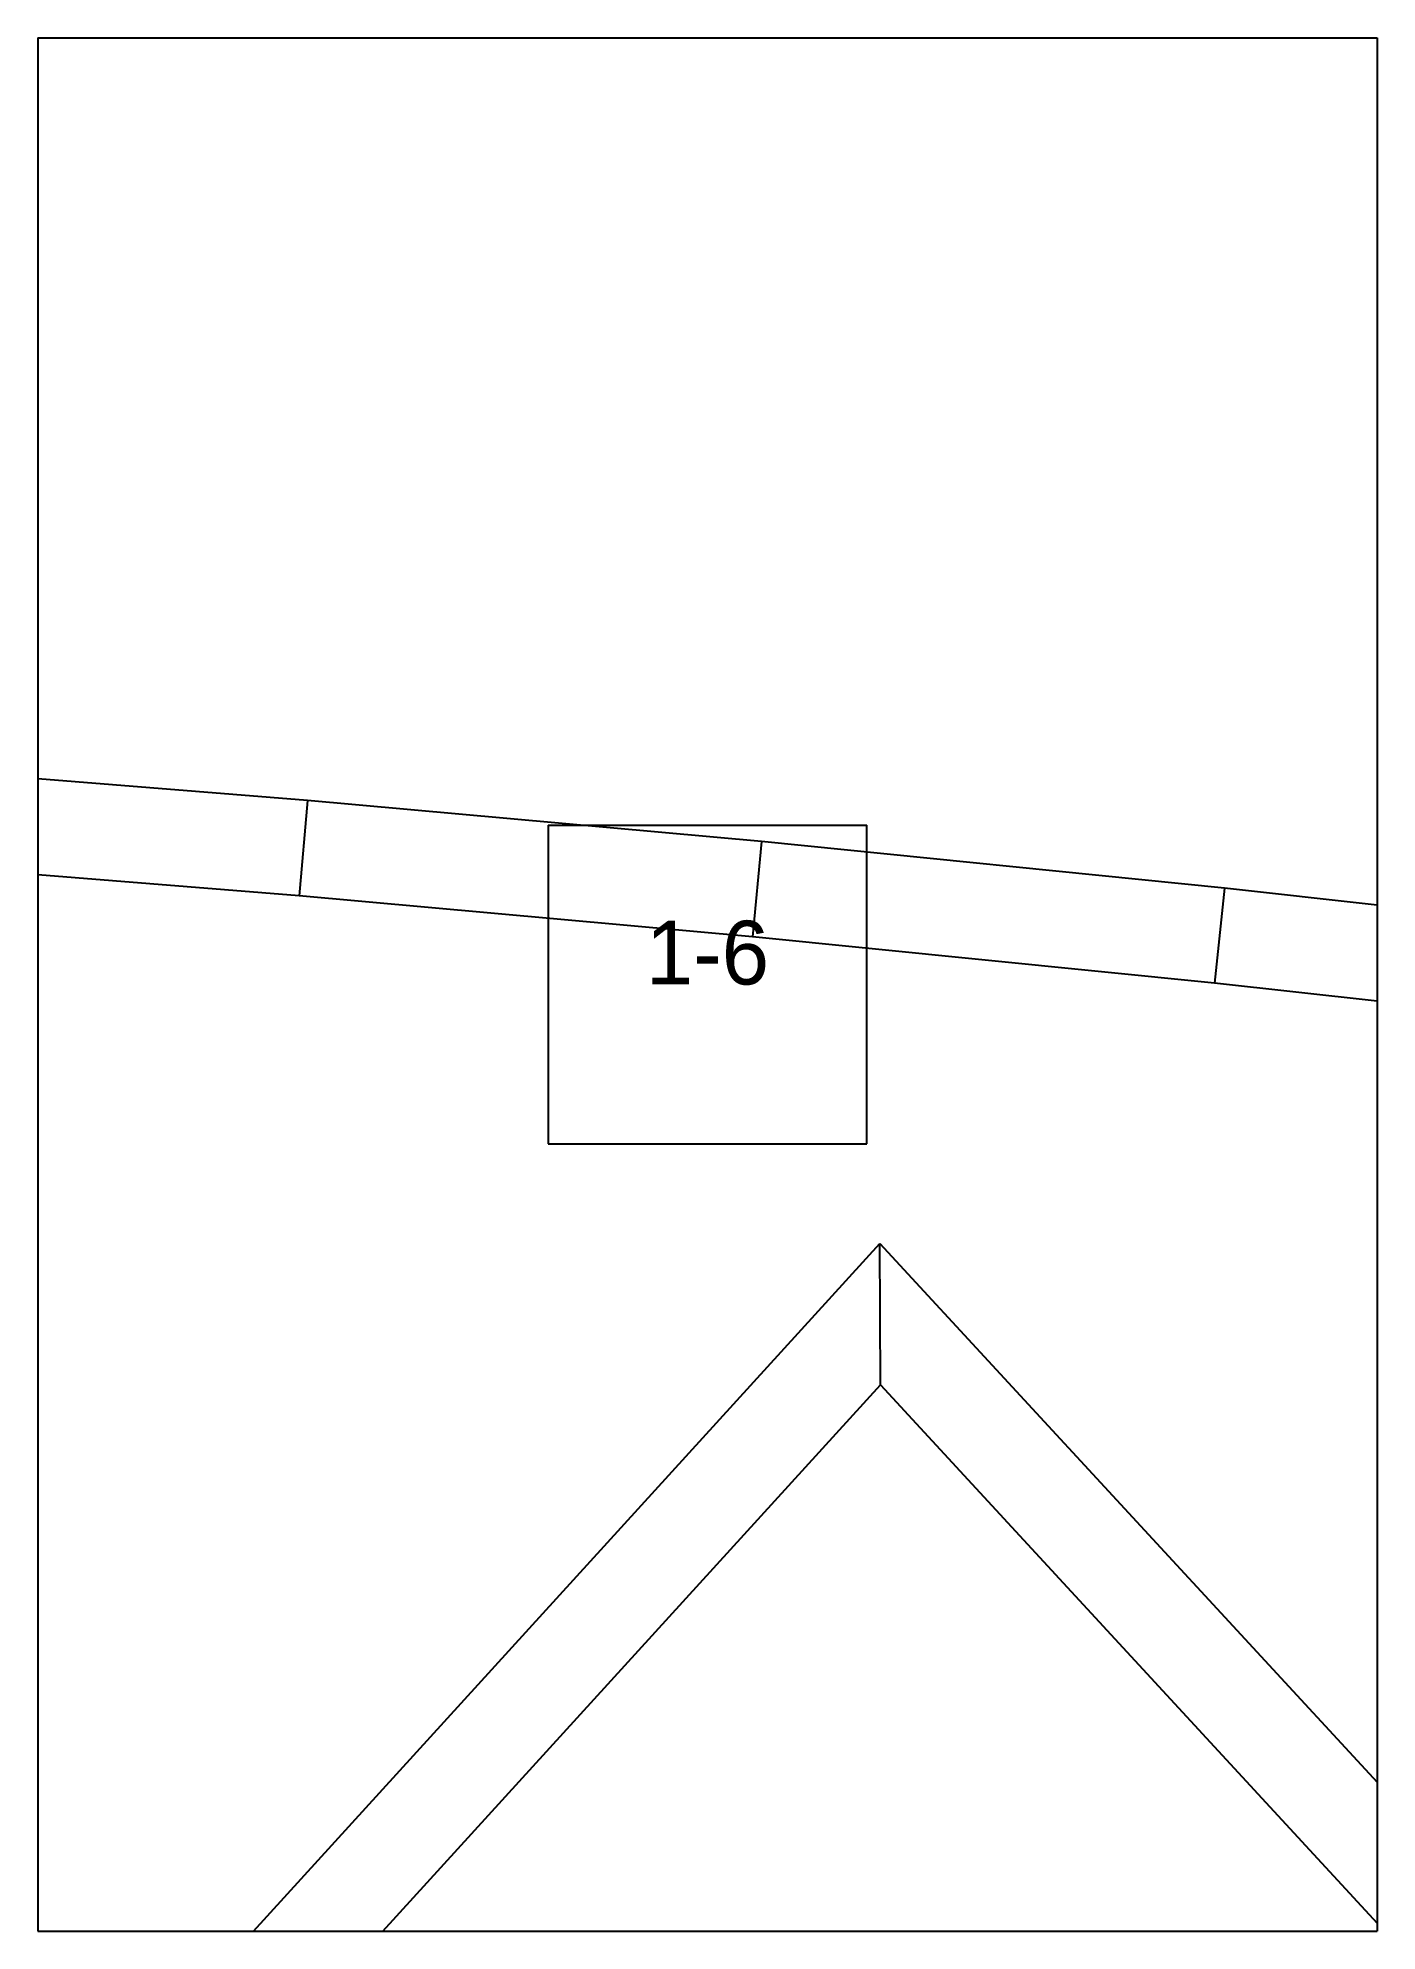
# Paper-space layout 'Plan 1-6' of a CAD drawing. Header units: metres, sheet in millimetres. Extents: x 0 to 210, y 0 to 297.
# The model-space entities are those that its viewports show. They can reach past a viewport. Long polylines and large blocks are cut down to what shows.
import ezdxf
from ezdxf.enums import TextEntityAlignment as Align

# ---------------------------------------------------------------- set-up
doc = ezdxf.new("R2010")
doc.units = ezdxf.units.M
for name, color, linetype in [('default', 7, 'Continuous'), ('TEXTLAYER', 7, 'Continuous'), ('VIEWPORTS', 7, 'Continuous')]:
    doc.layers.add(name, color=color, linetype=linetype)

msp = doc.modelspace()

# ---------------------------------------------------------------- linework, layer by layer
at = {"color": 9}
for p, q in [((840, 0), (1050, 0)), ((1050, 0), (1050, -297)), ((1050, 0), (1260, 0)), ((1050, 0), (1050, -297)), ((1260, 0), (1260, -297)), ((1260, 0), (1470, 0)), ((1260, 0), (1260, -297)), ((1130, -123.5), (1180, -123.5)), ((1130, -123.5), (1130, -173.5)), ((1180, -173.5), (1180, -123.5)), ((1130, -173.5), (1180, -173.5)), ((840, -297), (1050, -297)), ((840, -297), (1050, -297)), ((1050, -297), (1260, -297)), ((1050, -297), (1050, -594)), ((1050, -297), (1260, -297)), ((1050, -297), (1050, -594)), ((1260, -297), (1470, -297)), ((1260, -297), (1260, -594)), ((1260, -297), (1470, -297)), ((1260, -297), (1260, -594))]:
    msp.add_line(p, q, dxfattribs=at)
at = {"layer": 'default', "color": 7, "linetype": 'Continuous'}
for p, q in [((1092.26, -119.62), (1022.56, -114.07)), ((1092.26, -119.62), (1090.99, -134.57)), ((1163.49, -126.07), (1092.26, -119.62)), ((1163.49, -126.07), (1162.06, -141)), ((1236.08, -133.39), (1163.49, -126.07)), ((1090.99, -134.57), (1021.47, -129.03)), ((1236.08, -133.39), (1234.5, -148.31)), ((1309.87, -141.57), (1236.08, -133.39)), ((1162.06, -141), (1090.99, -134.57)), ((1234.5, -148.31), (1162.06, -141)), ((1308.15, -156.47), (1234.5, -148.31)), ((921.92, -474.84), (1182.04, -189.12)), ((1182.11, -211.32), (1182.04, -189.12)), ((1182.04, -189.12), (1472.84, -504.32)), ((921.9, -497.15), (1182.11, -211.32)), ((1182.11, -211.32), (1470.29, -523.68))]:
    msp.add_line(p, q, dxfattribs=at)

# ---------------------------------------------------------------- texts
at = {"layer": 'TEXTLAYER', "color": 1}
msp.add_text('1-6', height=10, dxfattribs=at).set_placement((1155, -148.5), align=Align.CENTER)

psp = doc.layouts.new('Plan 1-6')

# ---------------------------------------------------------------- viewports
at = {"layer": 'VIEWPORTS'}
psp.add_viewport(center=(105, 148.5), size=(210, 297), view_center_point=(1155, -148.5), view_height=297, dxfattribs=at)

doc.saveas('drawing.dxf')
